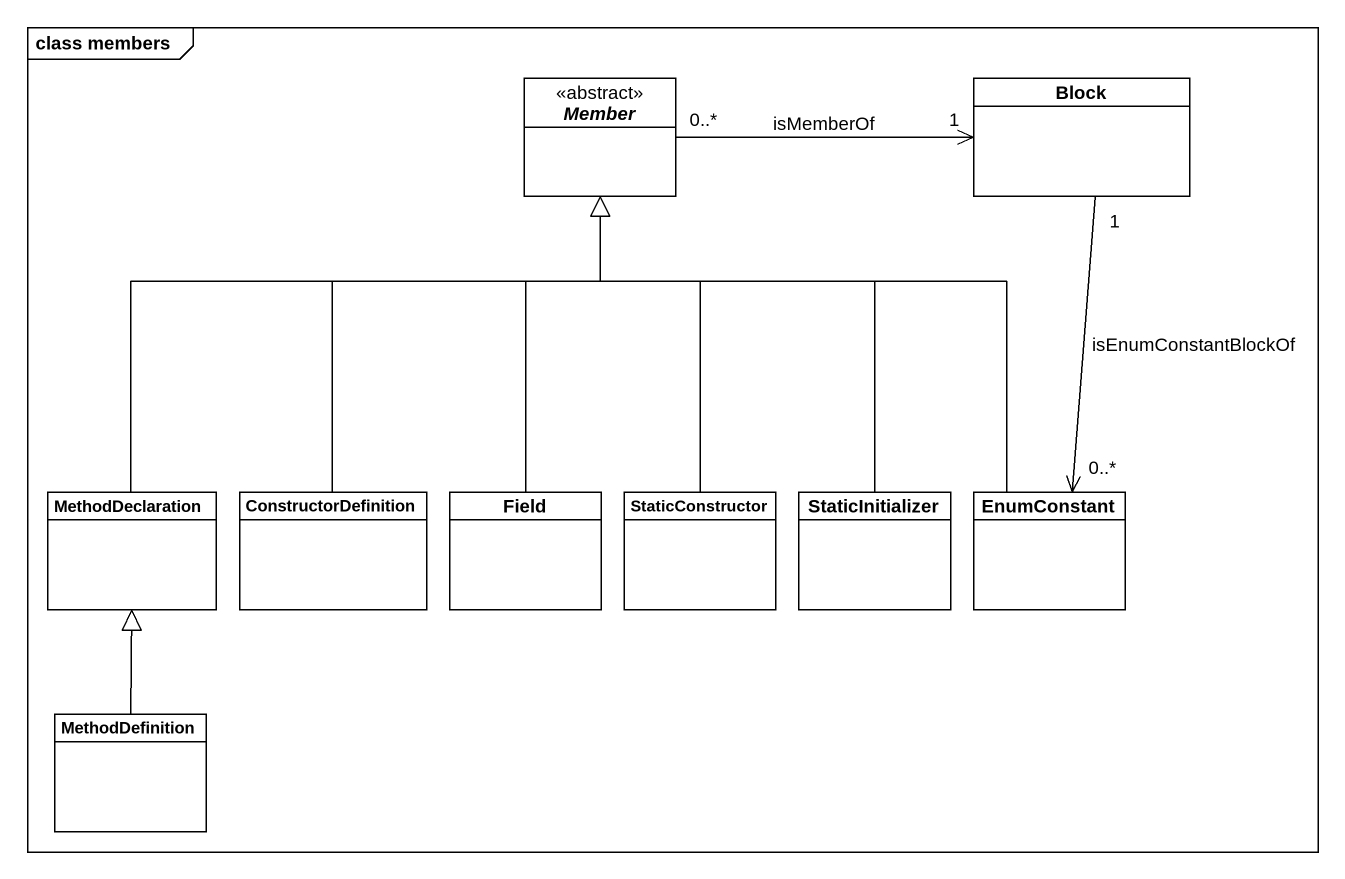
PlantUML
@startuml
mainframe class members
hide circle
hide empty members
abstract class Member <<abstract>>
class Block
class MethodDeclaration
class ConstructorDefinition
class Field
class StaticConstructor
class StaticInitializer
class EnumConstant
class MethodDefinition
Member "0..*" -right-> "1" Block : isMemberOf
Block "1" --> "0..*" EnumConstant : isEnumConstantBlockOf
MethodDeclaration -up-|> Member
ConstructorDefinition -up-|> Member
Field -up-|> Member
StaticConstructor -up-|> Member
StaticInitializer -up-|> Member
EnumConstant -up-|> Member
MethodDefinition -up-|> MethodDeclaration
@enduml
